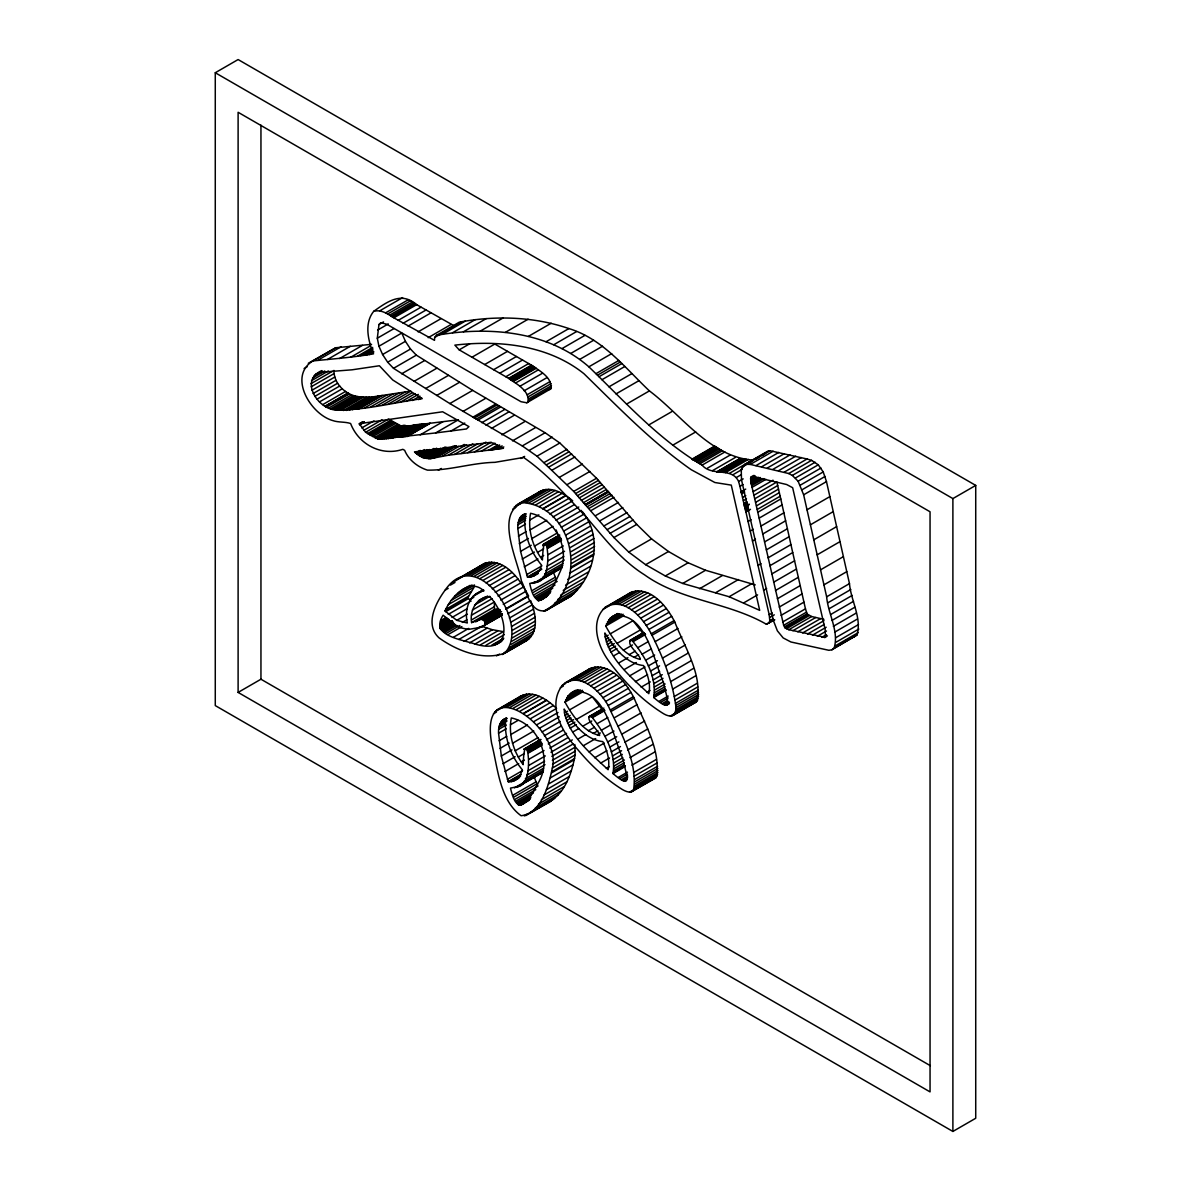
<?xml version="1.0" encoding="UTF-8"?>
<svg xmlns="http://www.w3.org/2000/svg" width="1191" height="1191" viewBox="0 0 1191 1191"><rect width="100%" height="100%" fill="white"/><g stroke="black" fill="none" stroke-linecap="round" stroke-linejoin="round"><path stroke-width="1.5" d="M498.582 733.209C498.195 727.656 499.744 720.421 505.743 718.486C503.823 736.916 510.448 755.585 522.239 769.684C520.943 776.175 515.346 782.666 508.2 781.668L501.322 756.032L498.582 733.209L506.205 728.818M517.847 528.566C517.46 522.998 518.993 515.777 525.008 513.827C523.087 532.273 529.697 550.927 541.503 565.025C540.193 571.531 534.61 578.007 527.449 577.025L520.571 551.388L517.847 528.566L525.454 524.174M572.305 692.239C605.266 686.195 612.933 737.274 622.729 758.354C625.766 773.986 634.163 791.851 613.008 773.569C616.432 752.474 603.867 732.212 591.421 716.372C582.25 716.788 600.696 732.316 599.594 735.502C583.054 731.453 572.797 716.133 564.981 702.124L568.047 695.931L575.357 690.467M613.023 616.179C645.984 610.134 653.636 661.213 663.432 682.294C666.469 697.941 674.865 715.791 653.725 697.509C657.03 676.384 644.629 655.586 631.706 640.088C624.218 643.2 640.371 654.559 640.296 659.442C623.771 655.392 613.499 640.073 605.698 626.064L610.298 618.174L617.921 613.573M504.522 653.308C531.871 625.186 476.921 543.141 445.136 590.14C435.712 602.78 424.398 624.739 439.151 637.959C457.21 650.926 482.668 660.811 504.522 653.308L527.36 640.118C539.463 630.754 535.488 612.769 530.591 600.532L507.768 613.722M633.448 790.541C638.212 761.257 619.901 731.616 608.139 705.548C600.115 690.75 578.588 670.473 562.197 685.48C546.446 706.546 563.403 733.775 578.275 750.211C591.049 765.366 605.668 779.182 622.58 789.633C625.692 791.345 630.471 793.697 633.448 790.541L656.286 777.351C661.347 750.256 644.018 722.669 634.133 698.149C626.168 682.562 609.703 661.377 589.843 668.642L564.608 683.321M673.153 715.359C677.396 711.623 675.61 704.998 674.91 700.129C670.995 677.411 662.27 655.794 651.998 635.265C644.137 619.201 625.111 595.976 605.326 607.261C589.471 621.494 597.912 646.475 608.839 661.154C623.057 680.478 639.835 698.283 660.008 711.444C663.759 713.871 668.538 717.429 673.153 715.359L696.303 701.961C704 676.95 683.634 645.165 674.835 622.089C666.886 606.502 650.405 585.317 630.545 592.582L605.102 607.425M526.794 402.781L527.896 402.052C529.95 390.901 516.924 384.172 508.602 378.351L459.19 349.856L454.873 345.137C499.237 339.956 547.994 344.928 583.932 373.691C618.308 407.203 651.76 442.099 691.256 469.73L714.868 482.519L731.289 485.124L759.679 610.343L729.145 596.736L682.711 583.456L665.322 575.968L645.641 564.698L628.729 552.073L613.916 537.558L573.705 491.421L536.992 456.183L522.283 445.925L449.826 403.555L393.506 368.332L387.67 362.213L382.594 354.516L378.932 346.239L377.309 338.214L378.976 324.533L380.867 322.642L386.822 324.28L520.988 401.709L526.794 402.781L550.733 388.861C552.788 377.711 539.761 370.982 531.439 365.161L494.816 344.05L471.978 357.226M498.508 609.435L481.372 619.216L471.576 622.61C469.477 610.596 476.489 596.84 489.963 596.81C507.232 615.464 514.676 655.913 475.015 644.048C462.748 639.552 429.251 636.143 443.141 615.211L454.992 625.067L461.096 627.895L468.361 629.429L480.896 627.315L501.887 615.375M518.293 786.551C536.888 783.187 524.829 718.828 523.162 764.652C513.395 751.357 508.185 734.385 511.311 717.95C538.898 723.741 552.862 759.069 538.168 783.023C527.762 802.213 517.311 818.247 510.492 788.085L518.293 786.551L543.051 772.14M537.543 581.893C556.108 578.692 544.123 513.902 542.426 560.008C532.645 546.699 527.449 529.742 530.561 513.291C555.735 518.591 571.114 549.944 559.428 573.184C551.656 591.153 536.739 617.921 529.757 583.441L537.543 581.893L562.316 567.497M552.341 768.076C562.42 727.388 478.856 668.776 491.63 743.348C497.778 767.466 499.476 800.054 521.122 815.746C541.637 813.036 548.664 785.435 552.341 768.076L575.179 754.9L574.836 744.464M546.371 610.358C588.399 583.307 573.824 506.964 523.028 502.632C494.027 513.351 518.07 560.827 521.36 580.791C526.482 590.751 530.457 614.675 546.371 610.358L570.459 596.438C594.875 576.712 603.152 537.067 582.399 511.668M752.489 460.039C709.896 456.808 680.671 414.2 649.408 390.901C624.784 367.617 602.706 338.839 568.881 328.567C533.836 316.523 495.575 315.377 459.309 322.166L436.472 335.341L434.67 337.44L434.507 340.358L393.849 317.833C387.804 313.992 381.284 309.213 373.706 311.327C363.984 323.237 368.108 340.805 373.542 353.831C372.143 354.084 370.743 354.352 369.344 354.546C350.63 357.583 331.723 359.012 312.905 360.933C287.909 376.088 310.226 414.17 332.78 420.572C338.527 422.597 345.003 421.614 350.601 423.505C358.685 444.6 381.582 456.51 402.826 449.32L404.657 450.332C408.602 459.964 417.684 467.036 427.42 470.132C449.87 470.519 472.231 462.763 494.95 462.331L523.593 457.463C547.518 473.914 566.574 496.275 586.419 517.222C604.12 538.034 620.987 560.083 644.525 574.821C681.088 601.023 727.999 602.125 766.379 624.248L774.79 619.826M484.856 625.305L484.797 621.27L481.372 619.216M547.145 802.749C564.981 794.71 571.844 772.78 575.179 754.9M831.899 649.78L834.072 648.261C839.327 631.528 827.998 613.722 826.643 596.81L803.642 494.801L798.119 481.224L792.298 475.432L788.725 473.542L750.3 464.416L745.045 464.282L741.249 469.299L741.502 479.824L773.435 620.66L777.366 630.828L783.172 637.929L790.943 641.994L828.906 650.301L831.899 649.78L856.91 635.086C862.165 618.352 850.836 600.547 849.481 583.62L826.48 481.611L823.219 471.934L818.262 464.818L811.562 460.351L807.022 458.997L769.818 450.689L745.045 464.282M315.853 374.108L322.314 372.143L352.074 369.805L379.393 365.756L392.702 379.944L422.195 398.657C394.34 402.409 366.456 410.002 338.318 410.061C318.726 411.461 298.375 380.093 321.942 370.595M750.598 478.499L751.461 476.608L764.458 479.303L786.655 484.529L792.655 487.715L825.184 629.697L825.497 637.408L788.814 629.711L785.286 627.999L783.663 625.305L751.03 482.757L750.598 478.499L755.168 475.864M768.701 623.34L769.818 620.69L769.192 614.75L745.923 511.981C743.333 501.843 741.412 491.585 738.614 481.506C731.929 466.753 711.995 476.862 702.095 465.145C658.831 439.539 624.68 401.561 588.86 366.813C547.771 330.815 488.31 326.021 436.472 335.341M444.987 610.938C450.838 597.391 468.822 576.831 483.874 590.885C468.882 593.148 464.282 610.12 467.334 622.982L456.734 620.332L444.987 610.938L467.825 597.748L474.167 587.103L451.329 600.294M589.307 716.446L603.882 708.094M652.4 778.944L656.286 777.351M537.007 493.982C547.607 483.695 563.522 492.821 572.677 500.815L549.84 514.006M625.737 596.244L630.545 592.582M585.034 672.305L589.843 668.642M696.303 701.961L688.532 705.519M767.882 451.106L729.651 473.229M549.632 389.591L550.733 388.861M519.47 696.988C532.183 688.86 547.354 699.519 556.554 708.437L533.717 721.627M500.086 612.606L484.96 621.568L500.131 612.68M570.459 596.438L554.232 605.132M339.152 410.18L361.96 396.99L372.188 397.005L410.85 391.11L388.013 404.3M435.608 432.943L466.455 428.968L468.941 426.601L442.65 411.773L359.22 423.713L365.622 432.273L378.425 439.196L402.811 425.559L408.975 425.887L458.446 419.753L435.608 432.943L378.723 439.241L402.439 425.663M757.967 512.204L780.775 498.955L776.889 481.998L754.052 495.173M215.273 72.74L238.111 59.55L975.727 485.407L975.727 1118.26L952.889 1131.45L215.273 705.593L215.273 72.74L952.889 498.582L975.727 485.407M373.706 311.327C388.802 300.534 401.754 291.855 416.671 304.658L454.188 325.843M379.78 310.806L402.618 297.616M385.616 312.831L408.453 299.656M387.7 313.948L410.538 300.772M389.651 315.168L412.488 301.978M308.29 363.285L335.743 347.757L371.577 344.348M312.905 360.933L335.743 347.757M391.11 316.136L413.947 302.946M391.988 316.717L414.825 303.526M378.976 324.533L383.547 321.898M318.161 360.01L340.998 346.819M304.092 368.555L307.129 366.798M392.851 317.253L415.674 304.062M393.849 317.833L416.671 304.658M377.621 330.086L388.281 323.937M327.465 359.474L350.303 346.298M398.196 320.364L421.033 307.174M339.599 358.551L362.436 345.375M377.309 338.214L394.057 328.552M403.154 323.223L425.991 310.032M314.23 375.567L321.838 371.175M312.593 377.994L324.771 370.967M350.571 357.33L370.356 345.896M311.536 380.673L328.284 371.011M408.096 326.081L430.934 312.891M357.464 356.213L372.679 347.415M311.074 383.606L332.393 371.294M360.665 355.633L372.843 348.606M378.932 346.239L401.769 333.048L405.431 341.326L410.493 349.037L416.344 355.141L472.663 390.38L545.121 432.75L559.83 443.007L596.542 478.246L636.753 524.382L651.566 538.898L668.479 551.507L688.16 562.777L705.548 570.266L755.258 584.9M363.88 355.201L373.021 349.931M311.223 386.777L334.061 373.602L333.912 370.416M366.798 354.858L372.887 351.345M369.344 354.546L373.9 351.896M311.968 390.231L334.805 377.041L334.061 373.602M418.115 331.857L440.953 318.682M313.159 393.506L335.996 380.316L334.805 377.041M382.594 354.516L405.431 341.326M314.752 396.439L337.589 383.249C343.008 391.467 352.074 396.841 361.96 396.99L339.107 410.166M316.851 399.223L339.688 386.033M428.194 337.678L451.032 324.488M387.67 362.213L410.493 349.037M319.501 401.918L342.338 388.728M434.67 337.44L462.019 321.674M439.345 334.85L462.182 321.659M442.516 334.254L465.339 321.064M322.761 404.598L345.598 391.407M325.054 406.22L347.891 393.045M452.491 332.765L475.328 319.59M325.277 406.384L348.114 393.194M325.515 406.533L348.353 393.343M325.753 406.682L348.814 393.64M393.506 368.332L416.344 355.141M326.513 407.114L349.35 393.938M328.612 408.111L351.449 394.921M463.448 331.783L486.285 318.593M330.711 408.811L353.548 395.635M332.84 409.302L355.677 396.127M334.984 409.659L357.821 396.469M337.157 409.927L359.995 396.737M337.678 409.987L360.516 396.811M337.991 410.032L360.828 396.841M338.318 410.061L361.469 396.916M338.959 410.151L361.796 396.96M401.68 373.78L424.517 360.605M340.328 410.329L363.166 397.154M480.152 331.187L502.989 317.997M343.395 410.538L366.233 397.347M346.402 410.463L369.24 397.288M349.35 410.195L372.188 397.005M352.313 409.764L375.15 396.588M355.067 409.317L377.904 396.127M355.93 409.168L378.753 395.993M356.794 409.034L379.631 395.844M459.19 349.856L469.85 343.693M357.657 408.9L380.495 395.71M358.551 408.751L381.373 395.576M359.429 408.632L382.266 395.442M364.535 407.903L387.373 394.727M414.081 381.358L436.918 368.168M370.446 407.039L393.268 393.849M376.326 406.131L399.164 392.956M505.297 332.393L528.134 319.203M382.192 405.223L405.029 392.033M393.938 403.362L412.205 392.807M359.608 423.579L362.645 421.822M359.354 423.951L362.392 422.195M359.503 424.219L362.54 422.463M359.667 424.502L364.238 421.867M359.846 424.815L364.416 422.18M400.012 402.394L415.242 393.611M425.634 388.534L448.471 375.359M406.146 401.441L418.339 394.415M361.811 427.897L373.989 420.87M412.324 400.504L419.932 396.112M363.731 430.368L381.998 419.827M418.517 399.61L421.569 397.854M528.357 336.413L551.195 323.223M365.622 432.273L388.46 419.083L401.144 425.991M484.663 364.55L507.5 351.36M367.513 433.643L390.35 420.453M368.585 434.239L391.422 421.048M436.665 395.472L459.503 382.296M369.463 434.73L392.301 421.554M370.327 435.251L393.164 422.061M371.175 435.757L394.013 422.582M372.679 436.665L395.516 423.49M374.421 437.678L397.258 424.487M493.61 369.701L516.432 356.511M376.058 438.482L398.896 425.291M377.577 439.017L400.414 425.842M546.044 341.757L568.881 328.567M378.53 439.211L401.352 426.021M379.974 438.75L403.213 425.515M380.569 438.69L403.407 425.515M381.016 438.675L404.315 425.485M381.745 438.66L404.746 425.47M382.132 438.66L405.178 425.515M382.564 438.735L405.402 425.544M384.068 439.003L406.89 425.827M499.714 373.23L522.551 360.039M386.137 439.062L408.975 425.887M388.192 438.854L411.029 425.663M449.826 403.555L472.663 390.38M390.246 438.452L413.083 425.261M391.497 438.169L414.751 424.889M392.315 437.99L415.57 424.711M553.755 344.735L576.593 331.56M393.596 437.737L416.433 424.547M395.352 437.469L418.19 424.294M397.124 437.305L419.961 424.13M398.896 437.201L421.733 424.026M400.652 437.127L423.49 423.951M505.833 376.743L528.67 363.568M402.335 437.052L425.172 423.862M403.957 436.948L426.795 423.758M405.535 436.769L428.373 423.579M407.054 436.501L429.936 423.311M407.099 436.487L430.115 423.281M508.602 378.351L531.439 365.161M509.048 378.604L531.886 365.429M562.078 348.561L584.915 335.371M509.837 379.11L532.675 365.92M510.582 379.601L533.419 366.426M511.058 379.929L533.896 366.739M511.326 380.108L534.163 366.917M511.594 380.286L534.431 367.096M511.758 380.405L534.774 367.334M512.234 380.733L535.072 367.557M512.785 381.12L535.608 367.945M420.155 434.879L442.978 421.688M513.321 381.507L536.158 368.317M462.971 411.446L485.809 398.256M515.495 383.055L538.332 369.865M570.817 353.414L593.654 340.224M519.723 386.375L542.56 373.185M472.797 417.267L495.635 404.091M451.061 430.963L464.758 423.058M474.241 418.13L497.079 404.94M415.629 453.027L422.626 457.523L430.055 458.714L448.173 455.26L503.436 448.307L493.431 443.126L489.754 442.457L414.513 451.88L415.629 453.027L420.2 450.392M524.159 390.797L546.997 377.607M476.132 419.247L498.969 406.057M579.719 359.399L602.557 346.209M416.731 453.994L424.353 449.603M417.862 454.873L427.003 449.603M477.74 420.2L500.577 407.024M419.024 455.677L429.683 449.513M420.2 456.376L433.911 448.471M527.196 394.757L550.034 381.582M421.406 457.002L436.635 448.203M481.849 422.671L504.686 409.481M422.626 457.523L437.856 448.739M528.164 396.811L551.001 383.636M423.877 457.969L440.625 448.292M425.425 458.371L445.211 446.953M528.625 398.866L551.463 385.676M426.959 458.639L446.759 447.206M485.943 425.157L508.78 411.967M528.536 400.712L551.373 387.522M428.507 458.758L448.292 447.325M430.055 458.714L449.841 447.295M588.86 366.813L611.698 353.623M431.618 458.535L452.922 446.223M433.196 458.193L454.515 445.896M434.804 457.701L454.605 446.283M436.457 457.061L456.242 445.642M436.665 456.972L455.453 446.283M442.04 456.123L458.788 446.461M491.377 428.477L514.214 415.287M461.215 446.193L464.252 444.437M448.173 455.26L466.44 444.705M454.515 454.381L472.782 443.826M595.991 373.646L618.829 360.456M461.021 453.518L477.77 443.841M597.495 375.18L620.332 362.004M467.691 452.669L485.958 442.129M599.013 376.728L621.851 363.553M438.348 470.222L441.385 468.465M501.902 434.819L524.74 421.629M474.48 451.88L491.228 442.203M601.931 379.721L624.769 366.53M481.343 451.121L495.054 443.216M488.28 450.436L497.421 445.166M490.484 450.213L499.61 444.943M491.749 450.034L499.357 445.642M493.699 449.736L499.788 446.223M496.066 449.394L502.155 445.881M498.508 449.037L501.56 447.28M512.502 440.864L535.34 427.673M500.756 448.694L503.808 446.938M608.929 386.837L631.766 373.661M522.283 445.925L545.121 432.75M616 393.908L638.838 380.733M529.399 450.302L552.237 437.112M520.824 458.505L524.65 456.406M626.57 404.091L649.408 390.901M536.992 456.183L559.83 443.007M544.049 462.57L566.886 449.379M546.431 464.832L569.268 451.642M548.813 467.08L571.65 453.905M552.073 470.147L574.911 456.957M648.946 424.845L671.784 411.654M559.562 477.249L582.399 464.073M517.891 504.195L540.729 491.02M515.882 505.52L543.185 490.007M514.17 507.158L520.259 503.644M523.311 501.887L526.348 500.131M529.399 498.374L532.437 496.617M523.028 502.632L545.865 489.456M512.711 509.123L515.763 507.366M525.946 502.528L548.783 489.352M529.027 502.885L551.865 489.695M532.288 503.674L555.125 490.484M567.095 484.618L589.932 471.428M535.682 504.91L558.519 491.719M521.33 516.105L524.368 514.348M520.259 517.415L526.348 513.902M539.181 506.577L562.018 493.387M519.38 518.934L525.469 515.42M518.695 520.675L526.303 516.284M518.204 522.626L525.812 518.234M542.768 508.676L565.606 495.486M543.096 508.885L565.933 495.694M573.705 491.421L596.542 478.246M517.906 524.784L525.514 520.393M529.712 520.095L538.838 514.825M575.625 493.565L598.463 480.375M546.535 511.296L569.372 498.121M577.441 495.709L600.279 482.519M238.111 692.418L930.052 1091.894L930.052 511.773L238.111 112.282L238.111 692.418L260.948 679.227L930.365 1065.707M579.243 497.898L602.08 484.722M672.855 445.136L695.693 431.946M518.383 536.114L525.99 531.722M530.01 529.935L546.758 520.259M552.966 516.968L574.285 504.671M581.327 500.414L604.165 487.238M583.382 502.736L606.219 489.546M555.944 520.199L578.766 507.009M585.198 504.537L608.035 491.362M585.347 504.686L608.184 491.496M585.57 504.895L608.407 491.704M457.478 579.049L484.558 563.432C505.058 557.388 520.318 580.062 528.432 595.694L505.594 608.884M585.838 505.133L608.675 491.957M463.999 575.759L486.836 562.569M519.291 543.721L528.417 538.451M452.997 582.295L484.558 563.432M466.41 575.283L489.233 562.107M450.406 585.109L454.977 582.473M531.737 538.66L553.056 526.348M468.926 575.193L491.764 562.018M587.446 506.637L610.283 493.461M558.713 523.638L581.55 510.448M445.136 590.14L448.188 588.384M471.562 575.491L494.399 562.301M589.128 508.319L611.966 495.128M474.286 576.161L497.123 562.971M561.274 527.285L584.111 514.095M520.571 551.388L531.231 545.24M591.108 510.507L613.946 497.332M477.07 577.218L499.907 564.028M534.417 546.163L557.254 532.987L556.182 529.98M479.913 578.632L502.751 565.457M563.611 531.126L586.448 517.936M462.436 589.768L470.043 585.376M458.386 592.85L472.083 584.945M543.543 544.168L559.115 535.206M543.051 544.808L559.8 535.131M544.734 544.019L558.445 536.114M454.679 596.363L474.48 584.945M542.917 545.255L555.095 538.228M691.837 459.264L714.674 446.074M545.255 544.227L559.085 536.382M692.269 459.503L715.091 446.312M482.846 580.464L505.684 567.273M542.888 545.806L559.16 536.426M595.634 515.584L618.471 502.394M545.94 544.704L559.651 536.784M692.834 459.815L715.672 446.64M693.296 460.068L716.119 446.878M522.224 559.1L534.402 552.073M546.356 545.091L560.053 537.186M546.729 545.552L560.44 537.647M565.71 535.131L588.548 521.941M694.398 460.679L717.235 447.488M547.071 546.059L560.767 538.138M547.354 546.595L561.065 538.674M537.543 552.386L543.632 548.872M695.499 461.289L718.337 448.114M448.322 604.641L471.16 591.451M486.047 582.861L508.885 569.685M547.592 547.145L561.289 539.24M547.741 547.711L561.452 539.806M696.69 461.974L719.528 448.784M547.83 548.277L561.542 540.372M698.268 462.882L721.106 449.692M445.672 609.39L468.51 596.2M567.541 539.285L590.379 526.094M599.981 520.765L622.819 507.574M699.817 463.79L722.654 450.6M489.188 585.659L512.026 572.469M475.864 594.101L483.486 589.709M445.628 611.698L468.465 598.522L471.1 601.187M479.482 592.21L482.534 590.453M472.991 596.423L483.635 590.26M540.64 557.209L543.692 555.453M524.248 566.871L537.945 558.966M702.095 465.145L724.932 451.955M470.758 599.058L473.795 597.301M548.068 554.693L563.298 545.895M569.06 543.438L591.897 530.248M448.263 614.377L469.582 602.065M492.255 588.801L515.093 575.61M604.12 525.856L626.957 512.666M441.429 620.124L446 617.489M441.012 621.583L447.101 618.069M707.409 468.182L730.247 455.007M570.236 547.577L593.073 534.387M478.484 600.77L484.573 597.257M547.815 560.931L564.564 551.269M440.566 623.325L448.173 618.918M484.618 597.748L487.67 595.991M495.218 592.269L518.055 579.094M451.999 617.444L467.229 608.661M526.63 574.672L541.86 565.889M440.283 624.784L449.409 619.514M474.554 605.073L489.784 596.274M440.134 625.99L449.275 620.719M607.187 529.623L630.009 516.432M440.089 626.957L450.749 620.809M571.085 551.671L593.922 538.481M440.134 627.702L452.312 620.675M527.449 577.025L541.161 569.104M528.134 577.099L541.831 569.194M547.101 566.187L563.849 556.525M712.531 470.639L735.368 457.448M440.208 628.253L452.386 621.226M440.313 628.625L452.491 621.598M472.395 610.06L492.181 598.626M440.402 628.848L452.58 621.821M440.462 628.982L452.64 621.94M530.605 576.98L538.228 572.588M440.655 629.25L452.833 622.223M498.061 596.051L520.899 582.861M456.734 620.332L467.393 614.169M440.983 629.652L453.161 622.625M533.657 576.072L538.228 573.437M441.504 630.173L453.682 623.146M545.999 570.549L564.281 560.008M571.606 555.691L594.443 542.5M610.194 533.27L633.031 520.08M716.58 471.934L739.417 458.758M717.027 471.978L739.849 458.788M442.233 630.813L454.411 623.786M717.637 472.038L740.474 458.848M718.009 472.068L740.847 458.877M718.694 472.098L741.531 458.922M443.231 631.572L455.409 624.531M471.547 615.181L494.384 602.006L494.414 609.42L471.576 622.61M719.394 472.142L742.231 458.967M720.213 472.187L743.05 459.011M544.615 574.092L562.881 563.551M444.526 632.436L456.704 625.409M500.756 600.1L523.578 586.91M721.82 472.276L744.658 459.101M462.331 622.417L466.902 619.782M571.769 559.621L594.607 546.431M723.443 472.395L746.281 459.205M543.007 576.906L562.792 565.487M531.975 583.456L535.012 581.699M446.149 633.418L459.845 625.513M533.702 583.233L550.45 573.556M553.502 571.799L556.539 570.042L554.812 570.281M725.513 472.604L748.35 459.413M541.265 579.079L561.05 567.645M535.593 582.741L560.38 568.717M613.916 537.558L636.753 524.382M471.576 619.901L494.414 606.71M448.173 634.535L461.87 626.63M571.591 563.432L594.428 550.242M503.272 604.388L526.109 591.198M746.98 463.865L769.818 450.689M742.127 467.08L746.697 464.445M749.735 462.689L752.786 460.932M755.823 459.16L758.875 457.404M761.912 455.647L764.964 453.89M475.685 621.866L498.523 608.675L494.414 609.42M571.07 567.11L593.907 553.919M482.191 619.112L498.94 609.45M532.496 590.379L555.334 577.188L553.145 571.65M570.802 568.271L593.639 555.095M750.3 464.416L773.138 451.225M482.653 619.231L499.401 609.569M733.135 474.628L742.261 469.358M483.114 619.469L499.863 609.807M483.576 619.811L500.324 610.134M453.503 637.2L468.718 628.416M484.037 620.228L499.252 611.445M484.454 620.749L499.684 611.951M533.345 592.359L556.182 579.168L555.334 577.188M484.856 621.36L501.545 611.593M505.803 609.301L528.64 596.11M485.005 621.672L500.235 612.889M569.581 573.243L592.418 560.053M755.928 465.621L778.765 452.431M485.243 622.253L500.473 613.454M736.306 477.546L740.862 474.911M485.422 622.804L500.637 614.02M534.357 594.637L557.194 581.446M485.511 623.355L502.26 613.678M476.549 628.759L479.586 627.002M485.526 623.861L502.274 614.184M458.833 639.478L481.67 626.302L492.419 629.711L503.331 631.632L480.494 644.822M485.466 624.307L502.215 614.645M480.896 627.315L502.215 615.018M535.235 596.453L555.036 585.019M761.57 466.842L784.393 453.652M535.995 597.852L552.743 588.175M567.72 579.422L590.557 566.231M738.614 481.506L743.184 478.871M536.62 598.894L550.316 590.989M464.192 641.383L487.03 628.193M537.111 599.624L550.823 591.719M537.498 600.1L549.676 593.073M547.011 594.815L550.063 593.058M750.97 477.129L754.007 475.373M537.766 600.383L548.426 594.235M767.198 468.093L790.035 454.917M538.049 600.577L548.694 594.428M750.732 477.74L753.769 475.983M538.272 600.651L547.413 595.381M538.63 600.711L547.756 595.426M565.606 585.123L588.443 571.948M509.391 618.069L532.228 604.879M539.106 600.681L546.729 596.289M540.506 600.234L546.595 596.706M750.628 479.794L755.183 477.159M740.058 486.3L743.11 484.543M469.582 642.902L492.419 629.711M750.702 480.509L756.791 476.995M628.729 552.073L651.566 538.898M750.851 481.67L758.459 477.278M563.239 590.364L586.076 577.173M772.855 469.388L795.692 456.213M751.03 482.757L760.156 477.472M510.686 622.312L533.508 609.122M751.223 483.754L760.364 478.484M475.015 644.048L497.853 630.858M751.447 484.692L762.106 478.529M560.619 595.143L583.456 581.952M741.144 491.734L745.715 489.099M751.715 485.615L763.893 478.588M741.278 492.404L744.33 490.647M778.512 470.743L801.349 457.567M741.368 493L744.405 491.243M557.73 599.46L580.568 586.285M752.236 487.238L765.932 479.333M511.624 626.436L534.461 613.246M741.561 493.833L744.598 492.077M554.574 603.346L577.412 590.17M573.988 593.609L543.572 611.281M784.184 472.172L807.022 458.997M545.016 610.923L572.097 595.068M486.017 645.209L504.299 634.669M512.234 630.411L535.072 617.221M742.708 497.376L745.76 495.62M753.233 491.63L773.033 480.196M491.615 645.254L503.793 638.212M788.725 473.542L811.562 460.351M492.776 645.18L503.436 639.031M743.437 500.622L746.489 498.865M512.487 634.207L535.325 621.032M494.935 644.807L502.557 640.416M496.9 644.137L501.471 641.502M743.913 503.436L746.965 501.679M792.298 475.432L815.135 462.242M512.383 637.825L535.221 624.635M744.077 504.448L747.129 502.691M754.871 498.731L777.708 485.556M744.256 505.431L747.293 503.674M744.435 506.324L747.472 504.567M511.922 641.22L534.759 628.029M744.554 506.756L749.109 504.121M749.243 504.552L744.807 507.664L747.844 505.907M795.439 477.993L818.262 464.818M645.641 564.698L668.479 551.507M755.69 502.289L778.527 489.099M745.164 508.944L748.216 507.187M511.103 644.361L533.925 631.17M745.521 510.269L748.558 508.512M509.927 647.16L532.764 633.969M798.119 481.224L820.956 468.048M496.483 655.869L499.535 654.112M745.923 511.981L750.494 509.346M756.508 505.847L779.331 492.657M508.438 649.586L531.275 636.396M504.001 652.787L511.624 648.395M514.661 646.639L517.713 644.882M506.637 651.641L529.474 638.45M502.126 654.574L527.36 640.118M757.327 509.406L780.15 496.23M800.382 485.124L823.219 471.934M802.213 489.65L825.05 476.46M748.082 521.509L751.119 519.752M759.263 518.07L782.1 504.88L780.775 498.955M610.268 604.7L633.106 591.525M602.899 609.435L610.521 605.028M613.559 603.271L616.61 601.515M619.648 599.758L624.218 597.123M612.978 604.105L635.815 590.915M803.642 494.801L826.48 481.611M615.807 603.941L638.644 590.751M665.322 575.968L688.16 562.777M618.769 604.224L641.607 591.049M621.821 604.968L644.659 591.778M750.226 531.052L753.263 529.295M761.034 526.035L783.872 512.845M624.947 606.145L647.785 592.954M610.298 618.174L617.921 613.782M628.148 607.767L650.986 594.592M608.765 619.871L619.409 613.707M607.455 621.791L621.166 613.886M606.413 623.935L623.161 614.258M631.394 609.837L654.231 596.646M762.791 533.985L785.628 520.795M752.459 540.982L755.496 539.225M605.698 626.064L623.965 615.524M807.007 509.808L829.844 496.617M682.711 583.456L705.548 570.266M634.565 612.278L657.402 599.103M637.661 615.092L660.499 601.902M764.562 541.92L787.4 528.744L782.1 504.88M605.192 636.932L604.879 632.972C613.707 647.1 625.617 663.581 643.557 665.561C647.532 674.21 651.015 684.096 648.812 693.698C631.692 677.679 610.685 660.856 605.192 636.932L608.229 635.175M610.194 633.88L633.031 620.705L643.661 634.312M640.654 618.233L663.491 605.043M605.668 639.463L608.705 637.706M606.338 642.009L610.909 639.359M766.334 549.87L789.171 536.679L787.4 528.744M699.534 588.756L722.356 575.566M810.386 524.814L833.224 511.624M643.527 621.687L666.365 608.512M607.202 644.539L611.772 641.904M496.632 710.164L521.464 695.663M501.083 707.841L523.921 694.651M494.92 711.801L502.528 707.409M505.58 705.653L508.617 703.896M511.668 702.139L517.757 698.626M503.778 707.275L526.616 694.1M608.244 647.085L614.348 643.572M493.461 713.781L496.513 712.01M646.251 625.454L669.089 612.263M506.681 707.186L529.519 693.996M617.012 643.423L639.85 630.247M768.106 557.805L790.943 544.615L789.171 536.679M609.479 649.601L615.583 646.088M509.778 707.528L532.615 694.338M757.982 565.487L761.019 563.73M630.009 640.386L643.736 632.451M648.842 629.488L671.679 616.298M629.816 640.713L643.512 632.808M513.038 708.317L535.876 695.142M629.667 641.16L643.363 633.255M610.909 652.102L616.998 648.589M631.706 640.088L643.884 633.061M632.138 640.311L644.316 633.27M632.57 640.609L644.748 633.567M715.612 592.716L738.45 579.541M632.987 640.996L645.165 633.954M633.389 641.458L645.567 634.431M516.432 709.553L539.27 696.363M565.919 682.607L592.403 667.585M651.254 633.776L674.091 620.6M813.781 539.821L836.618 526.63M562.197 685.48L565.234 683.723M568.286 681.967L571.323 680.21M574.375 678.453L581.982 674.061M613.484 655.973L619.573 652.46M623.369 650.212L632.495 644.941M503.331 719.677L506.383 717.92M769.877 565.74L792.715 552.55L790.943 544.615M502.081 720.749L506.637 718.113M572.261 680.165L595.098 666.975M501.009 722.059L507.098 718.545M560.306 687.817L563.358 686.061M519.931 711.221L542.768 698.03M651.998 635.265L674.835 622.089M575.104 680.001L597.942 666.811M500.131 723.592L506.22 720.079M499.431 725.334L507.053 720.942M578.067 680.284L600.889 667.109M498.94 727.284L505.029 723.771M523.519 713.32L546.356 700.129M637.84 647.636L648.5 641.487M523.846 713.528L546.684 700.338M581.119 681.029L603.941 667.838M498.642 729.428L506.264 725.036M629.101 654.708L635.19 651.179M729.145 596.736L751.983 583.56M510.448 724.753L518.07 720.361M584.245 682.205L607.082 669.014M771.738 573.988L794.576 560.797L792.715 552.55M655.154 641.651L677.992 628.476M618.784 662.955L627.925 657.67M527.285 715.94L550.123 702.764M587.446 683.828L610.283 670.637M569.596 694.234L577.203 689.842M634.029 657.372L638.599 654.737M568.047 695.931L578.707 689.768M530.576 718.649L553.413 705.474M566.752 697.852L580.449 689.931M642.083 654.201L651.224 648.931M565.71 699.995L582.459 690.318M817.16 554.827L839.997 541.637M590.676 685.897L613.514 672.707M564.981 702.124L583.262 691.569M499.118 740.757L506.741 736.366M773.599 582.235L796.437 569.045L794.576 560.797M510.745 734.579L527.494 724.917M624.203 669.565L636.381 662.524M659.01 650.003L681.847 636.813M593.862 688.338L616.7 675.163M763.595 590.274L766.632 588.518M743.899 602.765L757.595 594.86M645.552 660.305L654.678 655.035M536.679 724.843L557.998 712.531M596.959 691.152L619.782 677.962M500.041 748.365L509.167 743.095M775.49 590.498L798.327 577.307L796.437 569.045M569.477 709.94L592.314 696.765L601.678 709.017M564.489 712.992L564.177 709.032C573.005 723.16 584.9 739.641 602.854 741.621C606.829 750.27 610.313 760.141 608.11 769.743C590.989 753.739 569.983 736.916 564.489 712.992L567.526 711.235M512.487 743.303L533.791 730.991M629.741 675.803L644.971 667.005M539.449 728.282L559.249 716.863M648.306 665.948L657.447 660.677M599.936 694.293L622.774 681.103M662.479 658.161L685.316 644.971M564.966 715.523L568.003 713.766M820.554 569.834L843.392 556.644M565.636 718.054L570.191 715.419M542.024 731.929L560.291 721.389M501.322 756.032L511.981 749.883M602.81 697.747L625.647 684.572M650.45 671.114L659.576 665.829M566.499 720.6L571.055 717.965M777.366 598.775L800.203 585.6M515.167 750.821L537.99 737.631L539.568 740.742M635.399 681.669L647.576 674.642M544.361 735.77L561.11 726.108M665.575 666.126L688.413 652.951M567.541 723.145L573.63 719.632M605.549 701.514L628.386 688.324M523.995 749.079L540.744 739.417M523.787 749.452L540.535 739.775M525.484 748.663L540.714 739.879M576.295 719.483L599.133 706.308M652.043 675.773L659.65 671.382M525.916 748.826L539.702 740.966M526.08 748.916L539.955 741.1M526.69 749.347L540.386 741.427M502.974 763.759L515.152 756.717M527.107 749.749L540.803 741.829M568.777 725.661L574.866 722.148M527.479 750.196L541.176 742.291M527.821 750.702L541.518 742.797M546.461 739.775L563.209 730.113M518.293 757.029L524.382 753.516M528.104 751.238L541.801 743.333M528.328 751.804L542.039 743.884M608.139 705.548L630.977 692.358M589.098 716.774L602.81 708.868M653.159 679.942L662.285 674.672M779.242 607.068L802.079 593.877L798.327 577.307M570.191 728.163L576.28 724.649M588.964 717.22L603.167 709.121M641.16 687.162L650.301 681.892M528.491 752.37L540.669 745.328M591.421 716.372L603.599 709.33M528.581 752.92L542.277 745.015M591.853 716.669L602.512 710.506M769.192 614.75L772.23 612.993M592.284 717.056L604.462 710.015M592.686 717.518L604.864 710.491M668.3 673.942L691.137 660.752M548.292 743.928L566.559 733.373M823.949 584.841L846.786 571.65M653.874 683.604L663.015 678.334M769.728 617.474L774.284 614.839M610.551 709.836L633.389 696.646M521.39 761.853L524.427 760.096M572.782 732.033L578.871 728.52M582.652 726.272L591.793 721.002M504.984 771.515L518.695 763.61M611.296 711.325L634.133 698.149M528.819 759.337L544.034 750.553M654.306 687.028L663.447 681.758M769.818 620.69L772.87 618.933M549.81 748.082L568.077 737.542M647.026 692.284L650.078 690.512M781.102 615.33L803.94 602.14L802.079 593.877M766.379 624.248L773.986 619.856M654.469 690.125L665.129 683.976M597.138 723.696L607.797 717.533M670.667 681.594L693.49 668.419M550.986 752.221L572.305 739.909M588.384 730.768L594.473 727.239M654.41 692.775L665.069 686.626M528.566 765.575L545.314 755.913M507.381 779.331L522.596 770.532M614.452 717.711L637.289 704.536M578.082 739.015L585.689 734.609M654.201 694.993L664.861 688.845M782.621 622.015L805.458 608.824L803.94 602.14M826.643 596.81L849.481 583.62M653.904 696.78L666.082 689.753M551.835 756.315L573.154 744.003M508.2 781.668L520.378 774.641M653.725 697.509L665.903 690.482M508.885 781.758L521.062 774.716M527.851 770.845L544.6 761.168M593.326 733.433L597.897 730.783M511.356 781.638L520.497 776.353M601.381 730.262L610.507 724.991M672.662 689.113L695.499 675.922M514.408 780.715L518.963 778.08M783.663 625.305L806.501 612.129L805.458 608.824M552.341 760.334L575.179 747.144M526.75 775.207L545.016 764.652M597.301 734.728L600.338 732.971M784.422 626.942L807.26 613.752L806.501 612.129M784.839 627.553L807.677 614.362L811.652 616.521L823.874 619.35M827.983 602.706L850.821 589.53M785.286 627.999L808.123 614.809M525.35 778.75L543.632 768.195M659.07 701.335L668.196 696.065M583.501 745.626L595.679 738.584M786.432 628.759L809.27 615.568M618.293 726.063L641.13 712.873M552.52 764.265L575.357 751.074M660.603 702.362L668.211 697.971M523.742 781.564L543.543 770.13M514.452 787.876L535.771 775.579M522.015 783.723L541.801 772.289M788.814 629.711L811.652 616.521M516.328 787.385L541.131 773.361M604.834 736.366L613.975 731.095M674.3 696.497L697.137 683.321M662.39 703.494L666.945 700.859M829.338 608.616L852.175 595.426M663.819 704.313L668.389 701.678M792.908 630.679L815.746 617.504M664.935 704.864L669.506 702.228M665.784 705.191L668.836 703.434M674.91 700.129L697.747 686.939M666.394 705.355L669.446 703.598M551.82 771.753L574.658 758.563M513.247 795.022L536.084 781.832L534.431 777.678M551.537 772.929L574.375 759.739M589.039 751.863L604.269 743.065M797.776 631.796L820.614 618.605M607.604 742.008L616.73 736.738M621.776 734.207L644.614 721.031M675.491 703.375L698.328 690.185M514.08 797.002L536.918 783.812L536.084 781.832M830.678 614.511L853.515 601.321M550.331 777.887L573.169 764.711M675.729 705.548L698.566 692.358M802.674 632.912L823.993 620.615M515.107 799.28L537.945 786.09L536.918 783.812M675.833 707.677L698.67 694.487M515.986 801.096L535.771 789.663M609.747 747.159L618.873 741.889M675.773 709.687L698.611 696.512M807.572 634.029L824.321 624.367M516.73 802.496L533.479 792.834M548.47 784.065L571.308 770.89M832.003 620.407L854.84 607.216M594.696 757.729L606.874 750.702M675.505 711.533L698.343 698.358M517.356 803.538L531.067 795.633M624.873 742.187L647.696 729.011M674.969 713.156L697.807 699.966M517.862 804.282L530.04 797.241M670.265 716.059L677.873 711.667M680.924 709.91L683.976 708.154M671.798 715.925L696.988 701.305M518.249 804.759L530.427 797.717M518.517 805.027L530.814 797.717M812.47 635.145L826.182 627.24M518.68 805.161L529.325 799.012M518.785 805.22L529.682 799.146M611.325 751.834L620.466 746.563M519.38 805.354L530.025 799.206M546.356 789.767L569.194 776.592M519.857 805.324L527.598 800.784M520.482 805.176L528.864 800.486M833.328 626.302L856.165 613.112M817.368 636.277L826.509 630.992M543.989 795.007L566.827 781.832M612.457 756.002L621.583 750.732M600.458 763.223L609.584 757.952M821.894 637.304L826.465 634.669M541.354 799.786L564.192 786.596M627.597 750.002L650.435 736.812M824.395 637.602L827.447 635.845M613.171 759.664L622.312 754.394M834.623 632.198L857.46 619.007M538.466 804.119L561.303 790.928M535.325 808.004L558.147 794.814M613.603 763.089L622.729 757.818M606.323 768.329L609.375 766.572M524.308 815.924L527.36 814.168M530.397 812.411L554.723 798.268M530.01 812.902L552.847 799.727M525.767 815.582L551.21 801.081M835.695 637.736L858.532 624.546M613.767 766.185L624.412 760.022M629.95 757.655L652.787 744.464M613.707 768.835L624.367 762.687M835.978 642.247L858.815 629.056M613.484 771.053L624.144 764.905M613.186 772.84L625.364 765.798M613.008 773.569L625.186 766.542M835.427 645.76L858.264 632.57M845.655 640.624L848.692 638.867M834.072 648.261L856.91 635.086M631.945 765.173L654.782 751.983M618.352 777.395L627.493 772.125M619.886 778.423L627.508 774.031M621.672 779.554L627.761 776.041M633.597 772.557L656.435 759.382M623.116 780.373L627.672 777.738M624.233 780.924L627.27 779.167M634.193 776.19L657.03 762.999M634.788 779.435L657.626 766.245M635.026 781.609L657.864 768.418M635.131 783.738L657.968 770.547M635.071 785.747L657.908 772.557M634.788 787.593L657.626 774.418M634.267 789.216L657.104 776.026M629.563 792.119L649.348 780.7M631.081 791.985L655.601 778.021M611.534 617.087L617.623 613.588M570.831 693.147L575.402 690.512M522.283 642.247L524.963 641.383M537.29 774.701L539.166 774.195M851.744 637.111L854.721 636.59M467.825 597.748L468.465 598.522M335.996 380.316L337.589 383.249M557.254 532.987L558.817 536.099M952.889 498.582L952.889 1131.45M260.948 125.129L260.948 679.227"/></g></svg>
